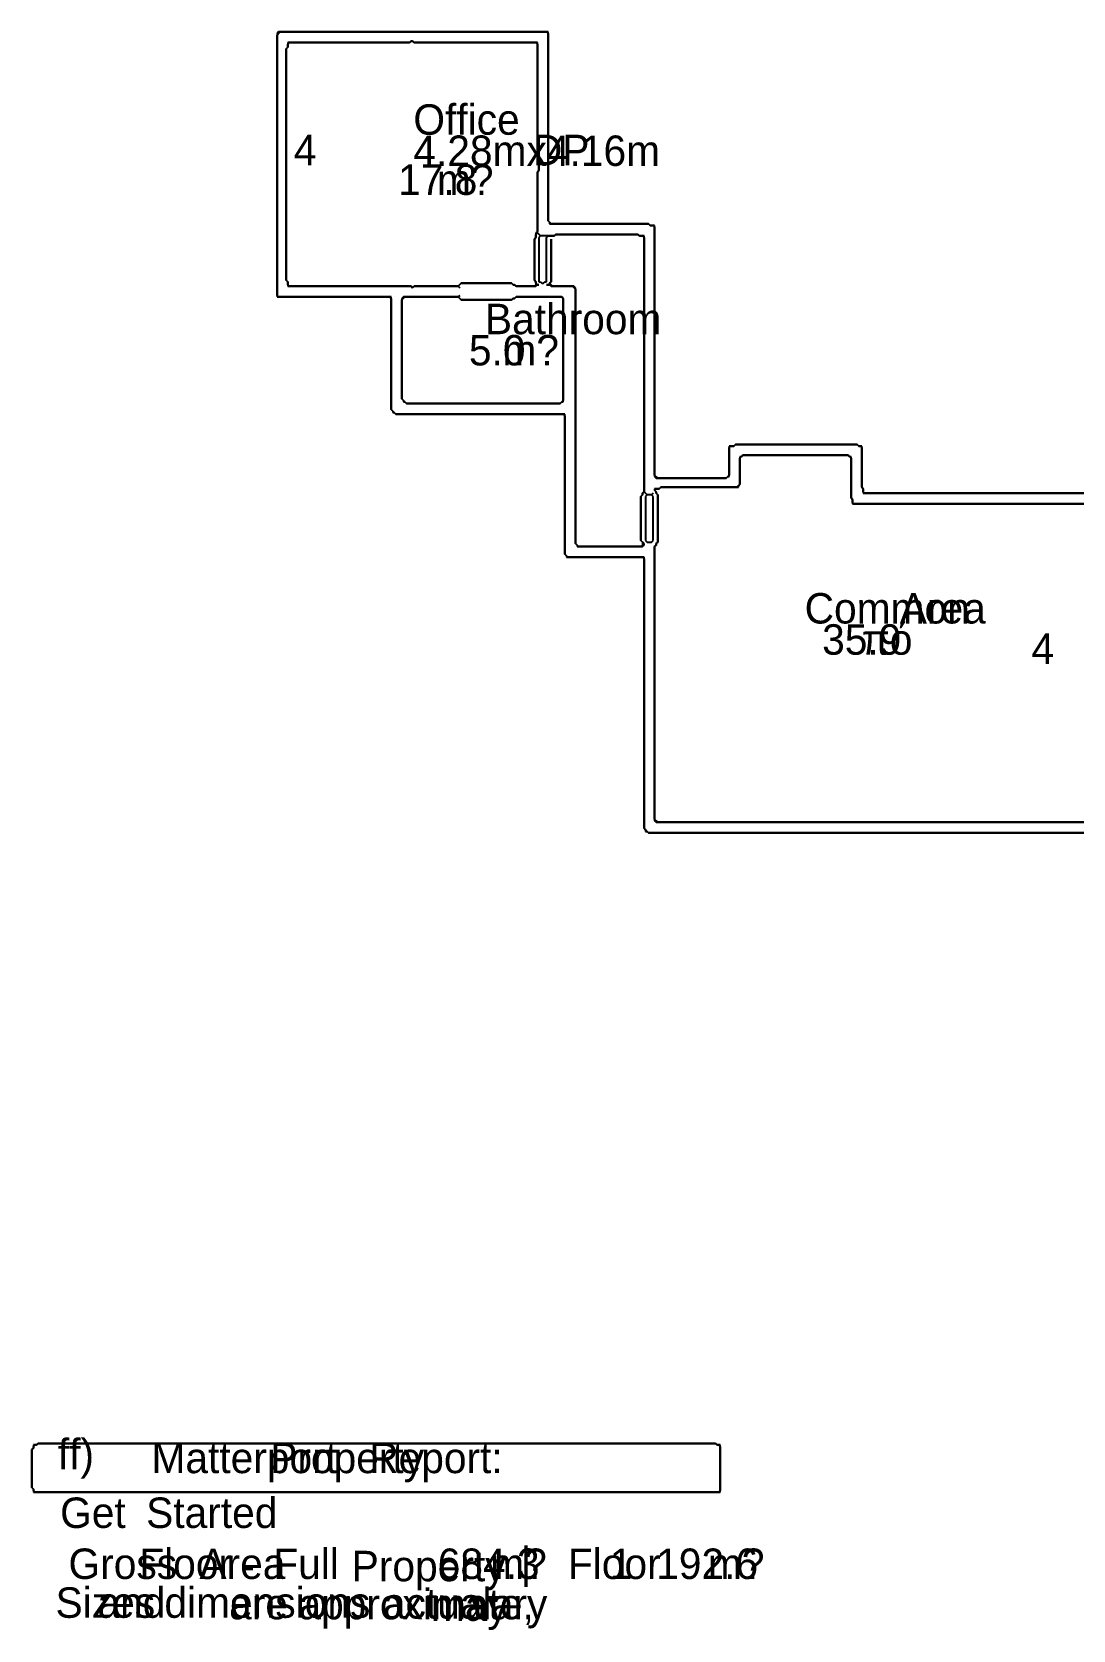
# Model space of a CAD drawing. Header units: metres. Extents: x 39 to 1585, y 19 to 1069.
# Drawn here: x 39 to 723, y 19 to 1069 of the extents above; entities that cross this region are included whole.
import ezdxf

# ---------------------------------------------------------------- set-up
doc = ezdxf.new("R2010")
doc.units = ezdxf.units.M

msp = doc.modelspace()

# ---------------------------------------------------------------- linework, layer by layer
for p, q in [((201, 1069), (200, 1068)), ((200, 1067), (202, 1069)), ((200, 1068), (200, 895)), ((200, 896), (200, 1067)), ((378, 1069), (201, 1069)), ((202, 1069), (377, 1069)), ((287, 1062), (207, 1062)), ((207, 1062), (207, 1059)), ((207, 1061), (208, 1062)), ((207, 1059), (207, 1061)), ((208, 1062), (287, 1062)), ((288, 1063), (287, 1062)), ((287, 1062), (288, 1063)), ((289, 1063), (288, 1063)), ((288, 1063), (289, 1063)), ((290, 1062), (289, 1063)), ((289, 1063), (290, 1062)), ((371, 1062), (290, 1062)), ((290, 1062), (370, 1062)), ((370, 1062), (371, 1061)), ((371, 987), (371, 1062)), ((371, 1061), (371, 987)), ((377, 1069), (378, 1068)), ((378, 945), (378, 1069)), ((378, 1068), (378, 945)), ((207, 1059), (206, 1058)), ((206, 1058), (207, 1059)), ((206, 1058), (206, 906)), ((206, 906), (206, 1058)), ((372, 986), (371, 987)), ((371, 987), (372, 986)), ((371, 977), (372, 978)), ((372, 978), (371, 977)), ((371, 937), (371, 977)), ((371, 977), (371, 938)), ((372, 978), (372, 986)), ((372, 986), (372, 978)), ((380, 943), (378, 945)), ((378, 945), (379, 944)), ((371, 938), (370, 937)), ((370, 936), (371, 937)), ((370, 937), (370, 934)), ((370, 934), (370, 936)), ((371, 937), (373, 935)), ((373, 935), (371, 937)), ((373, 935), (372, 934)), ((382, 935), (373, 935)), ((377, 934), (378, 935)), ((378, 935), (382, 935)), ((379, 944), (379, 943)), ((379, 943), (444, 943)), ((444, 943), (380, 943)), ((382, 935), (383, 936)), ((383, 936), (382, 935)), ((383, 936), (437, 936)), ((437, 936), (383, 936)), ((437, 936), (438, 935)), ((438, 935), (437, 936)), ((438, 935), (440, 935)), ((441, 935), (438, 935)), ((440, 935), (441, 934)), ((441, 767), (441, 935)), ((445, 942), (444, 943)), ((444, 943), (445, 942)), ((448, 942), (445, 942)), ((445, 942), (447, 942)), ((447, 942), (448, 941)), ((448, 778), (448, 942)), ((448, 941), (448, 777)), ((369, 933), (370, 934)), ((370, 934), (369, 933)), ((369, 906), (369, 933)), ((369, 933), (369, 906)), ((372, 934), (372, 905)), ((377, 905), (377, 934)), ((380, 905), (380, 933)), ((380, 933), (380, 905)), ((441, 934), (441, 767)), ((206, 906), (207, 905)), ((207, 905), (206, 906)), ((207, 905), (207, 902)), ((207, 903), (207, 905)), ((208, 902), (207, 903)), ((319, 902), (321, 904)), ((321, 904), (319, 902)), ((321, 904), (354, 904)), ((354, 904), (321, 904)), ((354, 904), (355, 903)), ((355, 903), (354, 904)), ((355, 903), (356, 903)), ((356, 903), (355, 903)), ((356, 903), (357, 902)), ((357, 902), (356, 903)), ((370, 905), (369, 906)), ((369, 906), (370, 905)), ((370, 903), (369, 902)), ((370, 904), (370, 905)), ((370, 905), (370, 903)), ((371, 903), (370, 904)), ((370, 902), (371, 903)), ((371, 903), (372, 903)), ((372, 903), (371, 903)), ((372, 905), (373, 905)), ((373, 905), (374, 904)), ((374, 904), (375, 904)), ((375, 904), (376, 905)), ((376, 905), (377, 905)), ((378, 903), (377, 903)), ((377, 903), (379, 903)), ((380, 905), (378, 903)), ((379, 904), (380, 905)), ((381, 902), (379, 904)), ((379, 903), (380, 902)), ((201, 895), (200, 896)), ((200, 895), (274, 895)), ((275, 895), (201, 895)), ((207, 902), (288, 902)), ((288, 902), (208, 902)), ((274, 895), (275, 894)), ((275, 821), (275, 895)), ((275, 894), (275, 821)), ((283, 895), (282, 894)), ((282, 893), (284, 895)), ((282, 894), (282, 828)), ((282, 828), (282, 893)), ((319, 895), (283, 895)), ((284, 895), (319, 895)), ((288, 902), (289, 901)), ((289, 901), (288, 902)), ((289, 901), (290, 902)), ((290, 902), (289, 901)), ((290, 902), (319, 902)), ((319, 902), (290, 902)), ((319, 902), (320, 901)), ((320, 901), (319, 902)), ((320, 896), (319, 895)), ((319, 895), (320, 896)), ((321, 893), (319, 895)), ((319, 895), (321, 893)), ((354, 893), (321, 893)), ((321, 893), (354, 893)), ((355, 894), (354, 893)), ((354, 893), (355, 894)), ((356, 894), (355, 894)), ((355, 894), (356, 894)), ((357, 895), (356, 894)), ((356, 894), (357, 895)), ((357, 902), (370, 902)), ((369, 902), (357, 902)), ((387, 895), (357, 895)), ((357, 895), (387, 895)), ((380, 902), (394, 902)), ((395, 902), (381, 902)), ((388, 894), (387, 895)), ((387, 895), (388, 894)), ((388, 826), (388, 894)), ((388, 894), (388, 827)), ((394, 902), (396, 900)), ((396, 901), (395, 902)), ((396, 733), (396, 901)), ((396, 900), (396, 733)), ((275, 821), (276, 820)), ((278, 818), (275, 821)), ((276, 820), (276, 819)), ((276, 819), (277, 819)), ((277, 819), (278, 818)), ((282, 828), (283, 827)), ((285, 825), (282, 828)), ((283, 827), (283, 826)), ((283, 826), (284, 826)), ((284, 826), (285, 825)), ((285, 825), (386, 825)), ((386, 825), (285, 825)), ((388, 827), (386, 825)), ((386, 825), (387, 826)), ((387, 826), (388, 826)), ((278, 818), (388, 818)), ((389, 818), (278, 818)), ((388, 818), (389, 817)), ((389, 726), (389, 818)), ((389, 817), (389, 726)), ((501, 798), (500, 797)), ((500, 797), (501, 798)), ((581, 798), (501, 798)), ((501, 798), (581, 798)), ((582, 797), (581, 798)), ((581, 798), (582, 797)), ((500, 797), (497, 797)), ((497, 797), (497, 778)), ((497, 796), (498, 797)), ((497, 777), (497, 796)), ((498, 797), (500, 797)), ((504, 789), (506, 791)), ((505, 790), (504, 790)), ((504, 790), (504, 772)), ((504, 772), (504, 789)), ((506, 791), (505, 790)), ((506, 791), (575, 791)), ((575, 791), (506, 791)), ((575, 791), (577, 789)), ((576, 790), (575, 791)), ((577, 790), (576, 790)), ((577, 763), (577, 790)), ((577, 789), (577, 763)), ((584, 797), (582, 797)), ((582, 797), (583, 797)), ((583, 797), (584, 796)), ((584, 770), (584, 797)), ((584, 796), (584, 770)), ((450, 776), (448, 778)), ((448, 777), (449, 776)), ((497, 778), (495, 776)), ((495, 776), (496, 777)), ((496, 777), (497, 777)), ((441, 767), (440, 766)), ((440, 766), (441, 767)), ((441, 767), (443, 765)), ((443, 765), (441, 767)), ((451, 769), (448, 769)), ((448, 769), (448, 768)), ((448, 768), (449, 769)), ((448, 768), (449, 767)), ((449, 767), (448, 768)), ((449, 776), (495, 776)), ((449, 769), (451, 769)), ((449, 767), (449, 766)), ((449, 766), (449, 767)), ((495, 776), (450, 776)), ((452, 770), (451, 769)), ((451, 769), (452, 770)), ((502, 770), (452, 770)), ((452, 770), (503, 770)), ((504, 772), (502, 770)), ((503, 771), (504, 772)), ((503, 770), (503, 771)), ((585, 769), (584, 770)), ((584, 770), (585, 769)), ((585, 767), (585, 769)), ((585, 769), (585, 766)), ((586, 766), (585, 767)), ((440, 765), (439, 764)), ((439, 764), (440, 765)), ((439, 764), (439, 735)), ((439, 735), (439, 764)), ((440, 766), (440, 765)), ((440, 765), (440, 766)), ((443, 765), (442, 764)), ((442, 764), (442, 735)), ((446, 765), (443, 765)), ((446, 765), (447, 766)), ((447, 766), (446, 765)), ((447, 764), (446, 765)), ((447, 735), (447, 764)), ((449, 766), (450, 765)), ((450, 765), (449, 766)), ((450, 765), (450, 734)), ((450, 734), (450, 765)), ((577, 763), (578, 762)), ((578, 762), (577, 763)), ((578, 762), (578, 759)), ((578, 760), (578, 762)), ((579, 759), (578, 760)), ((578, 759), (960, 759)), ((960, 759), (579, 759)), ((585, 766), (983, 766)), ((982, 766), (586, 766)), ((439, 735), (440, 734)), ((441, 733), (439, 735)), ((442, 735), (443, 734)), ((446, 734), (447, 735)), ((389, 726), (390, 725)), ((391, 724), (389, 726)), ((390, 725), (390, 724)), ((398, 731), (396, 733)), ((396, 733), (397, 732)), ((397, 732), (397, 731)), ((397, 731), (440, 731)), ((439, 731), (398, 731)), ((440, 732), (439, 731)), ((440, 734), (440, 732)), ((440, 731), (441, 732)), ((441, 732), (441, 733)), ((443, 734), (446, 734)), ((449, 732), (448, 731)), ((448, 731), (449, 732)), ((448, 731), (448, 551)), ((448, 552), (448, 731)), ((450, 734), (449, 733)), ((449, 733), (450, 734)), ((449, 733), (449, 732)), ((449, 732), (449, 733)), ((390, 724), (440, 724)), ((441, 724), (391, 724)), ((440, 724), (441, 723)), ((441, 546), (441, 724)), ((441, 723), (441, 546)), ((441, 546), (442, 545)), ((444, 543), (441, 546)), ((450, 550), (448, 552)), ((448, 551), (449, 550)), ((449, 550), (814, 550)), ((815, 550), (450, 550)), ((442, 545), (442, 544)), ((442, 544), (443, 544)), ((443, 544), (444, 543)), ((444, 543), (736, 543)), ((736, 543), (444, 543)), ((40, 139), (39, 138)), ((39, 138), (40, 139)), ((39, 138), (39, 113)), ((39, 113), (39, 138)), ((42, 141), (40, 141)), ((40, 141), (40, 139)), ((40, 140), (41, 141)), ((40, 139), (40, 140)), ((41, 141), (42, 141)), ((43, 142), (42, 141)), ((42, 141), (43, 142)), ((488, 142), (43, 142)), ((43, 142), (488, 142)), ((489, 141), (488, 142)), ((488, 142), (489, 141)), ((491, 141), (489, 141)), ((489, 141), (490, 141)), ((490, 141), (491, 140)), ((491, 110), (491, 141)), ((491, 140), (491, 111)), ((39, 113), (40, 112)), ((40, 112), (39, 113)), ((40, 112), (40, 110)), ((40, 111), (40, 112)), ((41, 110), (40, 111)), ((40, 110), (491, 110)), ((490, 110), (41, 110)), ((491, 111), (490, 110))]:
    msp.add_line(p, q)

# ---------------------------------------------------------------- texts
for s, p in [('Office', (289.5, 1001.5)), ('4', (211, 981.5)), ('4.28mx4.16m', (289.5, 981)), ('DP', (368, 981.5)), ('17.8', (279.5, 962)), ('m?', (305, 962)), ('Bathroom', (336.5, 870.5)), ('5.0', (326, 850)), ('m?', (348, 850)), ('Common', (546.5, 680.5)), ('Area', (609, 680.5)), ('35.9', (558, 660)), ('πό', (584, 660)), ('4', (695.5, 654)), ('ff)', (56, 125)), ('Matterport', (117.5, 122.5)), ('Property', (195.5, 122.5)), ('Report:', (260.5, 122.5)), ('Get', (57.5, 86.5)), ('Started', (114, 86.5)), ('Floor', (109.5, 53)), ('Full', (197.5, 53)), ('|', (360, 54)), ('Floor', (391, 53)), ('Gross', (63, 53)), ('Area', (149, 53)), ('Property', (249, 51.5)), ('684.3', (305.5, 53)), ('m?', (340, 53)), ('1', (418.5, 53)), ('192.6', (449, 53)), ('m?', (483, 53)), ('-', (176.5, 52)), ('Sizes', (54.5, 27.5)), ('and', (82, 27.5)), ('dimensions', (126, 27.5)), ('are', (168.5, 26.5)), ('approximate,', (214, 26.5)), ('actual', (269.5, 27)), ('vary', (327, 26.5)), ('may', (301, 25.5))]:
    msp.add_text(s, height=20).set_placement(p)

doc.saveas('drawing.dxf')
